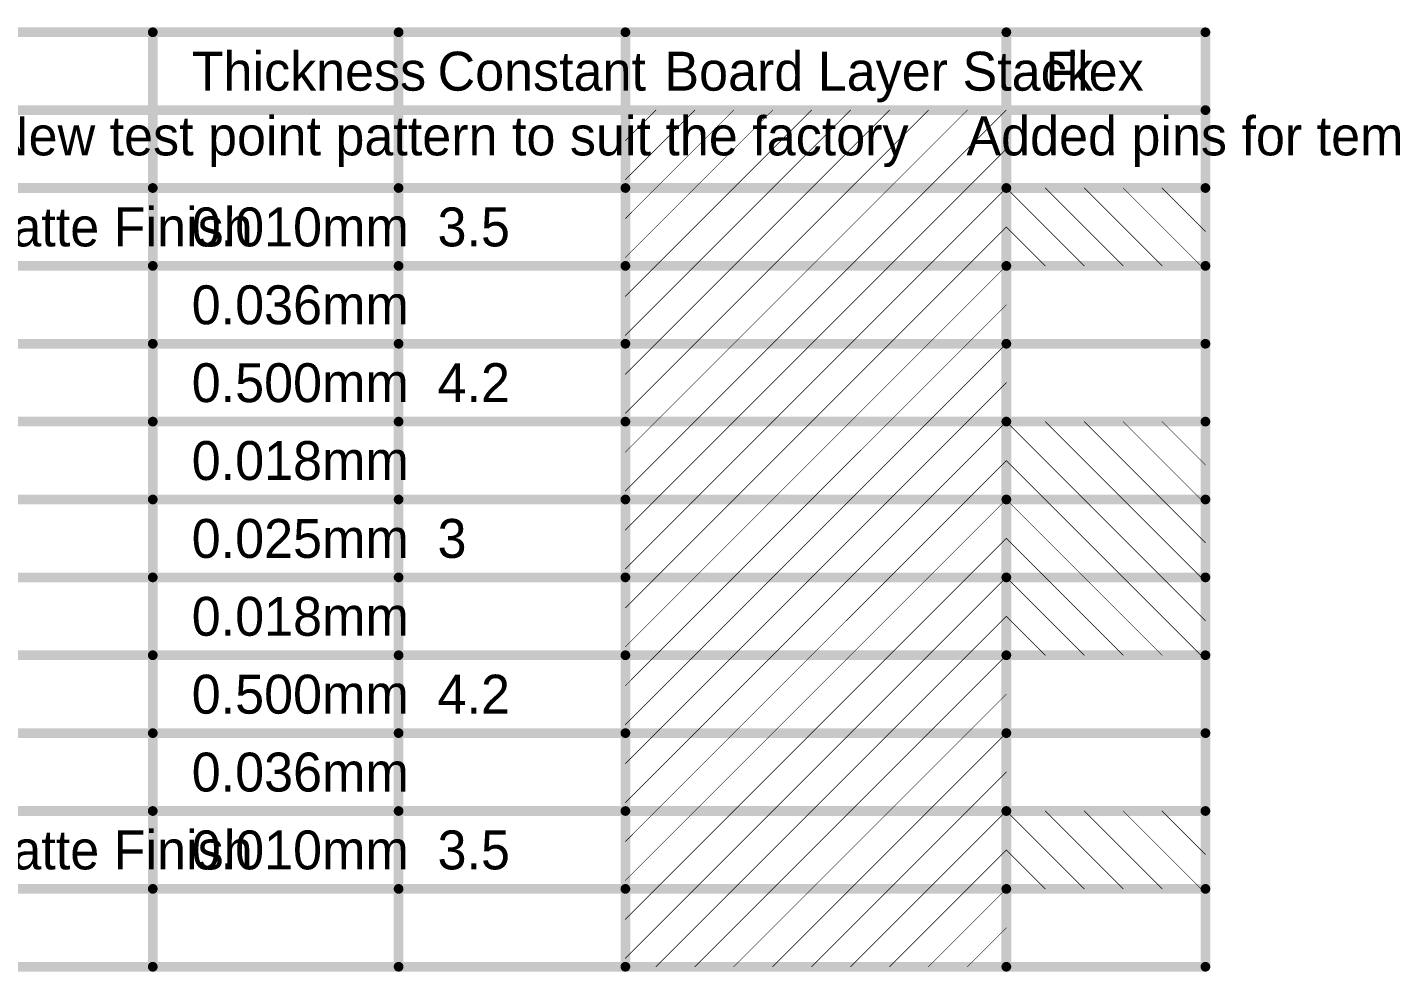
# Model space of a CAD drawing. Extents: x 17 to 262, y 47 to 156.
# Drawn here: x 85.8 to 139.4, y 119.2 to 156.1 of the extents above; entities that cross this region are included whole.
import ezdxf

# ---------------------------------------------------------------- set-up
doc = ezdxf.new("R2010")
doc.units = 0
doc.layers.add('MECHANICAL16', color=56, linetype='CONTINUOUS')

msp = doc.modelspace()

# ---------------------------------------------------------------- linework, layer by layer
at = {"layer": 'MECHANICAL16'}
for points, const_width in [([(55.069, 155.95), (131.912, 155.95)], 0.381), ([(90.716, 119.374), (90.716, 155.95)], 0.381), ([(100.336, 119.374), (100.336, 155.95)], 0.381), ([(109.212, 119.374), (109.212, 155.95)], 0.381), ([(124.12, 119.374), (124.12, 155.95)], 0.381), ([(131.912, 119.374), (131.912, 155.95)], 0.381), ([(55.069, 152.902), (131.912, 152.902)], 0.381), ([(109.212, 150.185), (111.928, 152.902)], 0.0254), ([(109.212, 151.709), (110.404, 152.902)], 0.0254), ([(110.404, 149.854), (113.452, 152.902)], 0.0254), ([(111.928, 149.854), (114.976, 152.902)], 0.0254), ([(113.452, 149.854), (116.5, 152.902)], 0.0254), ([(114.976, 149.854), (118.024, 152.902)], 0.0254), ([(116.5, 149.854), (119.548, 152.902)], 0.0254), ([(118.024, 149.854), (121.072, 152.902)], 0.0254), ([(119.548, 149.854), (122.596, 152.902)], 0.0254), ([(121.072, 149.854), (124.12, 152.902)], 0.0254), ([(122.596, 149.854), (124.12, 151.378)], 0.0254), ([(74.75, 149.854), (90.716, 149.854)], 0.381), ([(90.716, 149.854), (100.336, 149.854)], 0.381), ([(100.336, 149.854), (109.212, 149.854)], 0.381), ([(109.212, 149.854), (124.12, 149.854)], 0.381), ([(124.12, 149.854), (131.912, 149.854)], 0.381), ([(109.212, 147.137), (111.928, 149.854)], 0.0254), ([(109.212, 148.661), (110.404, 149.854)], 0.0254), ([(110.404, 146.806), (113.452, 149.854)], 0.0254), ([(111.928, 146.806), (114.976, 149.854)], 0.0254), ([(113.452, 146.806), (116.5, 149.854)], 0.0254), ([(114.976, 146.806), (118.024, 149.854)], 0.0254), ([(116.5, 146.806), (119.548, 149.854)], 0.0254), ([(118.024, 146.806), (121.072, 149.854)], 0.0254), ([(119.548, 146.806), (122.596, 149.854)], 0.0254), ([(121.072, 146.806), (124.12, 149.854)], 0.0254), ([(124.12, 149.854), (127.168, 146.806)], 0.0254), ([(125.644, 149.854), (128.692, 146.806)], 0.0254), ([(127.168, 149.854), (130.216, 146.806)], 0.0254), ([(128.692, 149.854), (131.74, 146.806)], 0.0254), ([(130.216, 149.854), (131.912, 148.159)], 0.0254), ([(131.74, 149.854), (131.912, 149.683)], 0.0254), ([(122.596, 146.806), (124.12, 148.33)], 0.0254), ([(124.12, 148.33), (125.644, 146.806)], 0.0254), ([(74.75, 146.806), (90.716, 146.806)], 0.381), ([(90.716, 146.806), (100.336, 146.806)], 0.381), ([(100.336, 146.806), (109.212, 146.806)], 0.381), ([(109.212, 146.806), (124.12, 146.806)], 0.381), ([(124.12, 146.806), (131.912, 146.806)], 0.381), ([(109.212, 144.089), (111.928, 146.806)], 0.0254), ([(109.212, 145.613), (110.404, 146.806)], 0.0254), ([(110.404, 143.758), (113.452, 146.806)], 0.0254), ([(111.928, 143.758), (114.976, 146.806)], 0.0254), ([(113.452, 143.758), (116.5, 146.806)], 0.0254), ([(114.976, 143.758), (118.024, 146.806)], 0.0254), ([(116.5, 143.758), (119.548, 146.806)], 0.0254), ([(118.024, 143.758), (121.072, 146.806)], 0.0254), ([(119.548, 143.758), (122.596, 146.806)], 0.0254), ([(121.072, 143.758), (124.12, 146.806)], 0.0254), ([(122.596, 143.758), (124.12, 145.282)], 0.0254), ([(74.75, 143.758), (90.716, 143.758)], 0.381), ([(90.716, 143.758), (100.336, 143.758)], 0.381), ([(100.336, 143.758), (109.212, 143.758)], 0.381), ([(109.212, 143.758), (124.12, 143.758)], 0.381), ([(109.212, 141.041), (111.928, 143.758)], 0.0254), ([(109.212, 142.565), (110.404, 143.758)], 0.0254), ([(110.404, 140.71), (113.452, 143.758)], 0.0254), ([(111.928, 140.71), (114.976, 143.758)], 0.0254), ([(113.452, 140.71), (116.5, 143.758)], 0.0254), ([(114.976, 140.71), (118.024, 143.758)], 0.0254), ([(116.5, 140.71), (119.548, 143.758)], 0.0254), ([(118.024, 140.71), (121.072, 143.758)], 0.0254), ([(119.548, 140.71), (122.596, 143.758)], 0.0254), ([(121.072, 140.71), (124.12, 143.758)], 0.0254), ([(124.12, 143.758), (131.912, 143.758)], 0.381), ([(122.596, 140.71), (124.12, 142.234)], 0.0254), ([(74.75, 140.71), (90.716, 140.71)], 0.381), ([(90.716, 140.71), (100.336, 140.71)], 0.381), ([(100.336, 140.71), (109.212, 140.71)], 0.381), ([(109.212, 140.71), (124.12, 140.71)], 0.381), ([(109.212, 137.993), (111.928, 140.71)], 0.0254), ([(109.212, 139.517), (110.404, 140.71)], 0.0254), ([(110.404, 137.662), (113.452, 140.71)], 0.0254), ([(111.928, 137.662), (114.976, 140.71)], 0.0254), ([(113.452, 137.662), (116.5, 140.71)], 0.0254), ([(114.976, 137.662), (118.024, 140.71)], 0.0254), ([(116.5, 137.662), (119.548, 140.71)], 0.0254), ([(118.024, 137.662), (121.072, 140.71)], 0.0254), ([(119.548, 137.662), (122.596, 140.71)], 0.0254), ([(121.072, 137.662), (124.12, 140.71)], 0.0254), ([(124.12, 140.71), (131.912, 140.71)], 0.381), ([(124.12, 140.71), (127.168, 137.662)], 0.0254), ([(125.644, 140.71), (128.692, 137.662)], 0.0254), ([(127.168, 140.71), (130.216, 137.662)], 0.0254), ([(128.692, 140.71), (131.74, 137.662)], 0.0254), ([(130.216, 140.71), (131.912, 139.015)], 0.0254), ([(131.74, 140.71), (131.912, 140.539)], 0.0254), ([(122.596, 137.662), (124.12, 139.186)], 0.0254), ([(124.12, 139.186), (125.644, 137.662)], 0.0254), ([(74.75, 137.662), (90.716, 137.662)], 0.381), ([(90.716, 137.662), (100.336, 137.662)], 0.381), ([(100.336, 137.662), (109.212, 137.662)], 0.381), ([(109.212, 137.662), (124.12, 137.662)], 0.381), ([(124.12, 137.662), (131.912, 137.662)], 0.381), ([(109.212, 134.945), (111.928, 137.662)], 0.0254), ([(109.212, 136.469), (110.404, 137.662)], 0.0254), ([(110.404, 134.614), (113.452, 137.662)], 0.0254), ([(111.928, 134.614), (114.976, 137.662)], 0.0254), ([(113.452, 134.614), (116.5, 137.662)], 0.0254), ([(114.976, 134.614), (118.024, 137.662)], 0.0254), ([(116.5, 134.614), (119.548, 137.662)], 0.0254), ([(118.024, 134.614), (121.072, 137.662)], 0.0254), ([(119.548, 134.614), (122.596, 137.662)], 0.0254), ([(121.072, 134.614), (124.12, 137.662)], 0.0254), ([(124.12, 137.662), (127.168, 134.614)], 0.0254), ([(125.644, 137.662), (128.692, 134.614)], 0.0254), ([(127.168, 137.662), (130.216, 134.614)], 0.0254), ([(128.692, 137.662), (131.74, 134.614)], 0.0254), ([(130.216, 137.662), (131.912, 135.967)], 0.0254), ([(131.74, 137.662), (131.912, 137.491)], 0.0254), ([(122.596, 134.614), (124.12, 136.138)], 0.0254), ([(124.12, 136.138), (125.644, 134.614)], 0.0254), ([(74.75, 134.614), (90.716, 134.614)], 0.381), ([(90.716, 134.614), (100.336, 134.614)], 0.381), ([(100.336, 134.614), (109.212, 134.614)], 0.381), ([(109.212, 134.614), (124.12, 134.614)], 0.381), ([(109.212, 131.897), (111.928, 134.614)], 0.0254), ([(109.212, 133.421), (110.404, 134.614)], 0.0254), ([(110.404, 131.566), (113.452, 134.614)], 0.0254), ([(111.928, 131.566), (114.976, 134.614)], 0.0254), ([(113.452, 131.566), (116.5, 134.614)], 0.0254), ([(114.976, 131.566), (118.024, 134.614)], 0.0254), ([(116.5, 131.566), (119.548, 134.614)], 0.0254), ([(118.024, 131.566), (121.072, 134.614)], 0.0254), ([(119.548, 131.566), (122.596, 134.614)], 0.0254), ([(121.072, 131.566), (124.12, 134.614)], 0.0254), ([(124.12, 134.614), (131.912, 134.614)], 0.381), ([(124.12, 134.614), (127.168, 131.566)], 0.0254), ([(125.644, 134.614), (128.692, 131.566)], 0.0254), ([(127.168, 134.614), (130.216, 131.566)], 0.0254), ([(128.692, 134.614), (131.74, 131.566)], 0.0254), ([(130.216, 134.614), (131.912, 132.919)], 0.0254), ([(131.74, 134.614), (131.912, 134.443)], 0.0254), ([(122.596, 131.566), (124.12, 133.09)], 0.0254), ([(124.12, 133.09), (125.644, 131.566)], 0.0254), ([(74.75, 131.566), (90.716, 131.566)], 0.381), ([(90.716, 131.566), (100.336, 131.566)], 0.381), ([(100.336, 131.566), (109.212, 131.566)], 0.381), ([(109.212, 131.566), (124.12, 131.566)], 0.381), ([(109.212, 128.849), (111.928, 131.566)], 0.0254), ([(109.212, 130.373), (110.404, 131.566)], 0.0254), ([(110.404, 128.518), (113.452, 131.566)], 0.0254), ([(111.928, 128.518), (114.976, 131.566)], 0.0254), ([(113.452, 128.518), (116.5, 131.566)], 0.0254), ([(114.976, 128.518), (118.024, 131.566)], 0.0254), ([(116.5, 128.518), (119.548, 131.566)], 0.0254), ([(118.024, 128.518), (121.072, 131.566)], 0.0254), ([(119.548, 128.518), (122.596, 131.566)], 0.0254), ([(121.072, 128.518), (124.12, 131.566)], 0.0254), ([(124.12, 131.566), (131.912, 131.566)], 0.381), ([(122.596, 128.518), (124.12, 130.042)], 0.0254), ([(74.75, 128.518), (90.716, 128.518)], 0.381), ([(90.716, 128.518), (100.336, 128.518)], 0.381), ([(100.336, 128.518), (109.212, 128.518)], 0.381), ([(109.212, 128.518), (124.12, 128.518)], 0.381), ([(124.12, 128.518), (131.912, 128.518)], 0.381), ([(109.212, 125.801), (111.928, 128.518)], 0.0254), ([(109.212, 127.325), (110.404, 128.518)], 0.0254), ([(110.404, 125.47), (113.452, 128.518)], 0.0254), ([(111.928, 125.47), (114.976, 128.518)], 0.0254), ([(113.452, 125.47), (116.5, 128.518)], 0.0254), ([(114.976, 125.47), (118.024, 128.518)], 0.0254), ([(116.5, 125.47), (119.548, 128.518)], 0.0254), ([(118.024, 125.47), (121.072, 128.518)], 0.0254), ([(119.548, 125.47), (122.596, 128.518)], 0.0254), ([(121.072, 125.47), (124.12, 128.518)], 0.0254), ([(122.596, 125.47), (124.12, 126.994)], 0.0254), ([(74.75, 125.47), (90.716, 125.47)], 0.381), ([(90.716, 125.47), (100.336, 125.47)], 0.381), ([(100.336, 125.47), (109.212, 125.47)], 0.381), ([(109.212, 125.47), (124.12, 125.47)], 0.381), ([(109.212, 122.753), (111.928, 125.47)], 0.0254), ([(109.212, 124.277), (110.404, 125.47)], 0.0254), ([(110.404, 122.422), (113.452, 125.47)], 0.0254), ([(111.928, 122.422), (114.976, 125.47)], 0.0254), ([(113.452, 122.422), (116.5, 125.47)], 0.0254), ([(114.976, 122.422), (118.024, 125.47)], 0.0254), ([(116.5, 122.422), (119.548, 125.47)], 0.0254), ([(118.024, 122.422), (121.072, 125.47)], 0.0254), ([(119.548, 122.422), (122.596, 125.47)], 0.0254), ([(121.072, 122.422), (124.12, 125.47)], 0.0254), ([(124.12, 125.47), (131.912, 125.47)], 0.381), ([(124.12, 125.47), (127.168, 122.422)], 0.0254), ([(125.644, 125.47), (128.692, 122.422)], 0.0254), ([(127.168, 125.47), (130.216, 122.422)], 0.0254), ([(128.692, 125.47), (131.74, 122.422)], 0.0254), ([(130.216, 125.47), (131.912, 123.775)], 0.0254), ([(131.74, 125.47), (131.912, 125.299)], 0.0254), ([(122.596, 122.422), (124.12, 123.946)], 0.0254), ([(124.12, 123.946), (125.644, 122.422)], 0.0254), ([(74.75, 122.422), (90.716, 122.422)], 0.381), ([(90.716, 122.422), (100.336, 122.422)], 0.381), ([(100.336, 122.422), (109.212, 122.422)], 0.381), ([(109.212, 122.422), (124.12, 122.422)], 0.381), ([(109.212, 119.705), (111.928, 122.422)], 0.0254), ([(109.212, 121.229), (110.404, 122.422)], 0.0254), ([(110.404, 119.374), (113.452, 122.422)], 0.0254), ([(111.928, 119.374), (114.976, 122.422)], 0.0254), ([(113.452, 119.374), (116.5, 122.422)], 0.0254), ([(114.976, 119.374), (118.024, 122.422)], 0.0254), ([(116.5, 119.374), (119.548, 122.422)], 0.0254), ([(118.024, 119.374), (121.072, 122.422)], 0.0254), ([(119.548, 119.374), (122.596, 122.422)], 0.0254), ([(121.072, 119.374), (124.12, 122.422)], 0.0254), ([(124.12, 122.422), (131.912, 122.422)], 0.381), ([(122.596, 119.374), (124.12, 120.898)], 0.0254), ([(74.75, 119.374), (90.716, 119.374)], 0.381), ([(90.716, 119.374), (100.336, 119.374)], 0.381), ([(100.336, 119.374), (109.212, 119.374)], 0.381), ([(109.212, 119.374), (124.12, 119.374)], 0.381), ([(124.12, 119.374), (131.912, 119.374)], 0.381)]:
    msp.add_lwpolyline(points, dxfattribs=dict(at, const_width=const_width))
for points, const_width in [([(90.62, 155.95, 1), (90.811, 155.95, 1)], 0.191), ([(100.241, 155.95, 1), (100.431, 155.95, 1)], 0.191), ([(109.117, 155.95, 1), (109.307, 155.95, 1)], 0.191), ([(124.025, 155.95, 1), (124.216, 155.95, 1)], 0.191), ([(131.817, 155.95, 1), (132.007, 155.95, 1)], 0.191), ([(131.817, 155.95, 1), (132.007, 155.95, 1)], 0.191), ([(110.398, 152.902, 1), (110.411, 152.902, 1)], 0.0127), ([(111.922, 152.902, 1), (111.935, 152.902, 1)], 0.0127), ([(113.446, 152.902, 1), (113.459, 152.902, 1)], 0.0127), ([(114.97, 152.902, 1), (114.983, 152.902, 1)], 0.0127), ([(116.494, 152.902, 1), (116.507, 152.902, 1)], 0.0127), ([(118.018, 152.902, 1), (118.031, 152.902, 1)], 0.0127), ([(119.542, 152.902, 1), (119.555, 152.902, 1)], 0.0127), ([(121.066, 152.902, 1), (121.079, 152.902, 1)], 0.0127), ([(122.59, 152.902, 1), (122.603, 152.902, 1)], 0.0127), ([(124.114, 152.902, 1), (124.127, 152.902, 1)], 0.0127), ([(131.817, 152.902, 1), (132.007, 152.902, 1)], 0.191), ([(109.206, 151.709, 1), (109.218, 151.709, 1)], 0.0127), ([(124.114, 151.378, 1), (124.127, 151.378, 1)], 0.0127), ([(90.62, 149.854, 1), (90.811, 149.854, 1)], 0.191), ([(90.62, 149.854, 1), (90.811, 149.854, 1)], 0.191), ([(100.241, 149.854, 1), (100.431, 149.854, 1)], 0.191), ([(100.241, 149.854, 1), (100.431, 149.854, 1)], 0.191), ([(109.117, 149.854, 1), (109.307, 149.854, 1)], 0.191), ([(109.117, 149.854, 1), (109.307, 149.854, 1)], 0.191), ([(109.206, 150.185, 1), (109.218, 150.185, 1)], 0.0127), ([(124.025, 149.854, 1), (124.216, 149.854, 1)], 0.191), ([(124.025, 149.854, 1), (124.216, 149.854, 1)], 0.191), ([(131.817, 149.854, 1), (132.007, 149.854, 1)], 0.191), ([(110.398, 149.854, 1), (110.411, 149.854, 1)], 0.0127), ([(110.398, 149.854, 1), (110.411, 149.854, 1)], 0.0127), ([(111.922, 149.854, 1), (111.935, 149.854, 1)], 0.0127), ([(111.922, 149.854, 1), (111.935, 149.854, 1)], 0.0127), ([(113.446, 149.854, 1), (113.459, 149.854, 1)], 0.0127), ([(113.446, 149.854, 1), (113.459, 149.854, 1)], 0.0127), ([(114.97, 149.854, 1), (114.983, 149.854, 1)], 0.0127), ([(114.97, 149.854, 1), (114.983, 149.854, 1)], 0.0127), ([(116.494, 149.854, 1), (116.507, 149.854, 1)], 0.0127), ([(116.494, 149.854, 1), (116.507, 149.854, 1)], 0.0127), ([(118.018, 149.854, 1), (118.031, 149.854, 1)], 0.0127), ([(118.018, 149.854, 1), (118.031, 149.854, 1)], 0.0127), ([(119.542, 149.854, 1), (119.555, 149.854, 1)], 0.0127), ([(119.542, 149.854, 1), (119.555, 149.854, 1)], 0.0127), ([(121.066, 149.854, 1), (121.079, 149.854, 1)], 0.0127), ([(121.066, 149.854, 1), (121.079, 149.854, 1)], 0.0127), ([(122.59, 149.854, 1), (122.603, 149.854, 1)], 0.0127), ([(122.59, 149.854, 1), (122.603, 149.854, 1)], 0.0127), ([(124.114, 149.854, 1), (124.127, 149.854, 1)], 0.0127), ([(124.114, 149.854, 1), (124.127, 149.854, 1)], 0.0127), ([(125.638, 149.854, 1), (125.651, 149.854, 1)], 0.0127), ([(127.162, 149.854, 1), (127.175, 149.854, 1)], 0.0127), ([(128.686, 149.854, 1), (128.699, 149.854, 1)], 0.0127), ([(130.21, 149.854, 1), (130.223, 149.854, 1)], 0.0127), ([(131.734, 149.854, 1), (131.747, 149.854, 1)], 0.0127), ([(131.906, 149.683, 1), (131.918, 149.683, 1)], 0.0127), ([(109.206, 148.661, 1), (109.218, 148.661, 1)], 0.0127), ([(124.114, 148.33, 1), (124.127, 148.33, 1)], 0.0127), ([(124.114, 148.33, 1), (124.127, 148.33, 1)], 0.0127), ([(131.906, 148.159, 1), (131.918, 148.159, 1)], 0.0127), ([(90.62, 146.806, 1), (90.811, 146.806, 1)], 0.191), ([(90.62, 146.806, 1), (90.811, 146.806, 1)], 0.191), ([(100.241, 146.806, 1), (100.431, 146.806, 1)], 0.191), ([(100.241, 146.806, 1), (100.431, 146.806, 1)], 0.191), ([(109.117, 146.806, 1), (109.307, 146.806, 1)], 0.191), ([(109.117, 146.806, 1), (109.307, 146.806, 1)], 0.191), ([(109.206, 147.137, 1), (109.218, 147.137, 1)], 0.0127), ([(124.025, 146.806, 1), (124.216, 146.806, 1)], 0.191), ([(124.025, 146.806, 1), (124.216, 146.806, 1)], 0.191), ([(131.817, 146.806, 1), (132.007, 146.806, 1)], 0.191), ([(110.398, 146.806, 1), (110.411, 146.806, 1)], 0.0127), ([(110.398, 146.806, 1), (110.411, 146.806, 1)], 0.0127), ([(111.922, 146.806, 1), (111.935, 146.806, 1)], 0.0127), ([(111.922, 146.806, 1), (111.935, 146.806, 1)], 0.0127), ([(113.446, 146.806, 1), (113.459, 146.806, 1)], 0.0127), ([(113.446, 146.806, 1), (113.459, 146.806, 1)], 0.0127), ([(114.97, 146.806, 1), (114.983, 146.806, 1)], 0.0127), ([(114.97, 146.806, 1), (114.983, 146.806, 1)], 0.0127), ([(116.494, 146.806, 1), (116.507, 146.806, 1)], 0.0127), ([(116.494, 146.806, 1), (116.507, 146.806, 1)], 0.0127), ([(118.018, 146.806, 1), (118.031, 146.806, 1)], 0.0127), ([(118.018, 146.806, 1), (118.031, 146.806, 1)], 0.0127), ([(119.542, 146.806, 1), (119.555, 146.806, 1)], 0.0127), ([(119.542, 146.806, 1), (119.555, 146.806, 1)], 0.0127), ([(121.066, 146.806, 1), (121.079, 146.806, 1)], 0.0127), ([(121.066, 146.806, 1), (121.079, 146.806, 1)], 0.0127), ([(122.59, 146.806, 1), (122.603, 146.806, 1)], 0.0127), ([(122.59, 146.806, 1), (122.603, 146.806, 1)], 0.0127), ([(124.114, 146.806, 1), (124.127, 146.806, 1)], 0.0127), ([(125.638, 146.806, 1), (125.651, 146.806, 1)], 0.0127), ([(127.162, 146.806, 1), (127.175, 146.806, 1)], 0.0127), ([(128.686, 146.806, 1), (128.699, 146.806, 1)], 0.0127), ([(130.21, 146.806, 1), (130.223, 146.806, 1)], 0.0127), ([(131.734, 146.806, 1), (131.747, 146.806, 1)], 0.0127), ([(109.206, 145.613, 1), (109.218, 145.613, 1)], 0.0127), ([(124.114, 145.282, 1), (124.127, 145.282, 1)], 0.0127), ([(90.62, 143.758, 1), (90.811, 143.758, 1)], 0.191), ([(90.62, 143.758, 1), (90.811, 143.758, 1)], 0.191), ([(100.241, 143.758, 1), (100.431, 143.758, 1)], 0.191), ([(100.241, 143.758, 1), (100.431, 143.758, 1)], 0.191), ([(109.117, 143.758, 1), (109.307, 143.758, 1)], 0.191), ([(109.117, 143.758, 1), (109.307, 143.758, 1)], 0.191), ([(109.206, 144.089, 1), (109.218, 144.089, 1)], 0.0127), ([(110.398, 143.758, 1), (110.411, 143.758, 1)], 0.0127), ([(110.398, 143.758, 1), (110.411, 143.758, 1)], 0.0127), ([(111.922, 143.758, 1), (111.935, 143.758, 1)], 0.0127), ([(111.922, 143.758, 1), (111.935, 143.758, 1)], 0.0127), ([(113.446, 143.758, 1), (113.459, 143.758, 1)], 0.0127), ([(113.446, 143.758, 1), (113.459, 143.758, 1)], 0.0127), ([(114.97, 143.758, 1), (114.983, 143.758, 1)], 0.0127), ([(114.97, 143.758, 1), (114.983, 143.758, 1)], 0.0127), ([(116.494, 143.758, 1), (116.507, 143.758, 1)], 0.0127), ([(116.494, 143.758, 1), (116.507, 143.758, 1)], 0.0127), ([(118.018, 143.758, 1), (118.031, 143.758, 1)], 0.0127), ([(118.018, 143.758, 1), (118.031, 143.758, 1)], 0.0127), ([(119.542, 143.758, 1), (119.555, 143.758, 1)], 0.0127), ([(119.542, 143.758, 1), (119.555, 143.758, 1)], 0.0127), ([(121.066, 143.758, 1), (121.079, 143.758, 1)], 0.0127), ([(121.066, 143.758, 1), (121.079, 143.758, 1)], 0.0127), ([(122.59, 143.758, 1), (122.603, 143.758, 1)], 0.0127), ([(122.59, 143.758, 1), (122.603, 143.758, 1)], 0.0127), ([(124.025, 143.758, 1), (124.216, 143.758, 1)], 0.191), ([(124.025, 143.758, 1), (124.216, 143.758, 1)], 0.191), ([(124.114, 143.758, 1), (124.127, 143.758, 1)], 0.0127), ([(131.817, 143.758, 1), (132.007, 143.758, 1)], 0.191), ([(109.206, 142.565, 1), (109.218, 142.565, 1)], 0.0127), ([(124.114, 142.234, 1), (124.127, 142.234, 1)], 0.0127), ([(109.206, 141.041, 1), (109.218, 141.041, 1)], 0.0127), ([(90.62, 140.71, 1), (90.811, 140.71, 1)], 0.191), ([(90.62, 140.71, 1), (90.811, 140.71, 1)], 0.191), ([(100.241, 140.71, 1), (100.431, 140.71, 1)], 0.191), ([(100.241, 140.71, 1), (100.431, 140.71, 1)], 0.191), ([(109.117, 140.71, 1), (109.307, 140.71, 1)], 0.191), ([(109.117, 140.71, 1), (109.307, 140.71, 1)], 0.191), ([(110.398, 140.71, 1), (110.411, 140.71, 1)], 0.0127), ([(110.398, 140.71, 1), (110.411, 140.71, 1)], 0.0127), ([(111.922, 140.71, 1), (111.935, 140.71, 1)], 0.0127), ([(111.922, 140.71, 1), (111.935, 140.71, 1)], 0.0127), ([(113.446, 140.71, 1), (113.459, 140.71, 1)], 0.0127), ([(113.446, 140.71, 1), (113.459, 140.71, 1)], 0.0127), ([(114.97, 140.71, 1), (114.983, 140.71, 1)], 0.0127), ([(114.97, 140.71, 1), (114.983, 140.71, 1)], 0.0127), ([(116.494, 140.71, 1), (116.507, 140.71, 1)], 0.0127), ([(116.494, 140.71, 1), (116.507, 140.71, 1)], 0.0127), ([(118.018, 140.71, 1), (118.031, 140.71, 1)], 0.0127), ([(118.018, 140.71, 1), (118.031, 140.71, 1)], 0.0127), ([(119.542, 140.71, 1), (119.555, 140.71, 1)], 0.0127), ([(119.542, 140.71, 1), (119.555, 140.71, 1)], 0.0127), ([(121.066, 140.71, 1), (121.079, 140.71, 1)], 0.0127), ([(121.066, 140.71, 1), (121.079, 140.71, 1)], 0.0127), ([(122.59, 140.71, 1), (122.603, 140.71, 1)], 0.0127), ([(122.59, 140.71, 1), (122.603, 140.71, 1)], 0.0127), ([(124.025, 140.71, 1), (124.216, 140.71, 1)], 0.191), ([(124.025, 140.71, 1), (124.216, 140.71, 1)], 0.191), ([(124.114, 140.71, 1), (124.127, 140.71, 1)], 0.0127), ([(124.114, 140.71, 1), (124.127, 140.71, 1)], 0.0127), ([(125.638, 140.71, 1), (125.651, 140.71, 1)], 0.0127), ([(127.162, 140.71, 1), (127.175, 140.71, 1)], 0.0127), ([(128.686, 140.71, 1), (128.699, 140.71, 1)], 0.0127), ([(130.21, 140.71, 1), (130.223, 140.71, 1)], 0.0127), ([(131.817, 140.71, 1), (132.007, 140.71, 1)], 0.191), ([(131.734, 140.71, 1), (131.747, 140.71, 1)], 0.0127), ([(131.906, 140.539, 1), (131.918, 140.539, 1)], 0.0127), ([(109.206, 139.517, 1), (109.218, 139.517, 1)], 0.0127), ([(124.114, 139.186, 1), (124.127, 139.186, 1)], 0.0127), ([(124.114, 139.186, 1), (124.127, 139.186, 1)], 0.0127), ([(131.906, 139.015, 1), (131.918, 139.015, 1)], 0.0127), ([(90.62, 137.662, 1), (90.811, 137.662, 1)], 0.191), ([(90.62, 137.662, 1), (90.811, 137.662, 1)], 0.191), ([(100.241, 137.662, 1), (100.431, 137.662, 1)], 0.191), ([(100.241, 137.662, 1), (100.431, 137.662, 1)], 0.191), ([(109.117, 137.662, 1), (109.307, 137.662, 1)], 0.191), ([(109.117, 137.662, 1), (109.307, 137.662, 1)], 0.191), ([(109.206, 137.993, 1), (109.218, 137.993, 1)], 0.0127), ([(124.025, 137.662, 1), (124.216, 137.662, 1)], 0.191), ([(124.025, 137.662, 1), (124.216, 137.662, 1)], 0.191), ([(131.817, 137.662, 1), (132.007, 137.662, 1)], 0.191), ([(110.398, 137.662, 1), (110.411, 137.662, 1)], 0.0127), ([(110.398, 137.662, 1), (110.411, 137.662, 1)], 0.0127), ([(111.922, 137.662, 1), (111.935, 137.662, 1)], 0.0127), ([(111.922, 137.662, 1), (111.935, 137.662, 1)], 0.0127), ([(113.446, 137.662, 1), (113.459, 137.662, 1)], 0.0127), ([(113.446, 137.662, 1), (113.459, 137.662, 1)], 0.0127), ([(114.97, 137.662, 1), (114.983, 137.662, 1)], 0.0127), ([(114.97, 137.662, 1), (114.983, 137.662, 1)], 0.0127), ([(116.494, 137.662, 1), (116.507, 137.662, 1)], 0.0127), ([(116.494, 137.662, 1), (116.507, 137.662, 1)], 0.0127), ([(118.018, 137.662, 1), (118.031, 137.662, 1)], 0.0127), ([(118.018, 137.662, 1), (118.031, 137.662, 1)], 0.0127), ([(119.542, 137.662, 1), (119.555, 137.662, 1)], 0.0127), ([(119.542, 137.662, 1), (119.555, 137.662, 1)], 0.0127), ([(121.066, 137.662, 1), (121.079, 137.662, 1)], 0.0127), ([(121.066, 137.662, 1), (121.079, 137.662, 1)], 0.0127), ([(122.59, 137.662, 1), (122.603, 137.662, 1)], 0.0127), ([(122.59, 137.662, 1), (122.603, 137.662, 1)], 0.0127), ([(124.114, 137.662, 1), (124.127, 137.662, 1)], 0.0127), ([(124.114, 137.662, 1), (124.127, 137.662, 1)], 0.0127), ([(125.638, 137.662, 1), (125.651, 137.662, 1)], 0.0127), ([(125.638, 137.662, 1), (125.651, 137.662, 1)], 0.0127), ([(127.162, 137.662, 1), (127.175, 137.662, 1)], 0.0127), ([(127.162, 137.662, 1), (127.175, 137.662, 1)], 0.0127), ([(128.686, 137.662, 1), (128.699, 137.662, 1)], 0.0127), ([(128.686, 137.662, 1), (128.699, 137.662, 1)], 0.0127), ([(130.21, 137.662, 1), (130.223, 137.662, 1)], 0.0127), ([(130.21, 137.662, 1), (130.223, 137.662, 1)], 0.0127), ([(131.734, 137.662, 1), (131.747, 137.662, 1)], 0.0127), ([(131.734, 137.662, 1), (131.747, 137.662, 1)], 0.0127), ([(131.906, 137.491, 1), (131.918, 137.491, 1)], 0.0127), ([(109.206, 136.469, 1), (109.218, 136.469, 1)], 0.0127), ([(124.114, 136.138, 1), (124.127, 136.138, 1)], 0.0127), ([(124.114, 136.138, 1), (124.127, 136.138, 1)], 0.0127), ([(131.906, 135.967, 1), (131.918, 135.967, 1)], 0.0127), ([(90.62, 134.614, 1), (90.811, 134.614, 1)], 0.191), ([(90.62, 134.614, 1), (90.811, 134.614, 1)], 0.191), ([(100.241, 134.614, 1), (100.431, 134.614, 1)], 0.191), ([(100.241, 134.614, 1), (100.431, 134.614, 1)], 0.191), ([(109.117, 134.614, 1), (109.307, 134.614, 1)], 0.191), ([(109.117, 134.614, 1), (109.307, 134.614, 1)], 0.191), ([(109.206, 134.945, 1), (109.218, 134.945, 1)], 0.0127), ([(110.398, 134.614, 1), (110.411, 134.614, 1)], 0.0127), ([(110.398, 134.614, 1), (110.411, 134.614, 1)], 0.0127), ([(111.922, 134.614, 1), (111.935, 134.614, 1)], 0.0127), ([(111.922, 134.614, 1), (111.935, 134.614, 1)], 0.0127), ([(113.446, 134.614, 1), (113.459, 134.614, 1)], 0.0127), ([(113.446, 134.614, 1), (113.459, 134.614, 1)], 0.0127), ([(114.97, 134.614, 1), (114.983, 134.614, 1)], 0.0127), ([(114.97, 134.614, 1), (114.983, 134.614, 1)], 0.0127), ([(116.494, 134.614, 1), (116.507, 134.614, 1)], 0.0127), ([(116.494, 134.614, 1), (116.507, 134.614, 1)], 0.0127), ([(118.018, 134.614, 1), (118.031, 134.614, 1)], 0.0127), ([(118.018, 134.614, 1), (118.031, 134.614, 1)], 0.0127), ([(119.542, 134.614, 1), (119.555, 134.614, 1)], 0.0127), ([(119.542, 134.614, 1), (119.555, 134.614, 1)], 0.0127), ([(121.066, 134.614, 1), (121.079, 134.614, 1)], 0.0127), ([(121.066, 134.614, 1), (121.079, 134.614, 1)], 0.0127), ([(122.59, 134.614, 1), (122.603, 134.614, 1)], 0.0127), ([(122.59, 134.614, 1), (122.603, 134.614, 1)], 0.0127), ([(124.025, 134.614, 1), (124.216, 134.614, 1)], 0.191), ([(124.025, 134.614, 1), (124.216, 134.614, 1)], 0.191), ([(124.114, 134.614, 1), (124.127, 134.614, 1)], 0.0127), ([(124.114, 134.614, 1), (124.127, 134.614, 1)], 0.0127), ([(125.638, 134.614, 1), (125.651, 134.614, 1)], 0.0127), ([(125.638, 134.614, 1), (125.651, 134.614, 1)], 0.0127), ([(127.162, 134.614, 1), (127.175, 134.614, 1)], 0.0127), ([(127.162, 134.614, 1), (127.175, 134.614, 1)], 0.0127), ([(128.686, 134.614, 1), (128.699, 134.614, 1)], 0.0127), ([(128.686, 134.614, 1), (128.699, 134.614, 1)], 0.0127), ([(130.21, 134.614, 1), (130.223, 134.614, 1)], 0.0127), ([(130.21, 134.614, 1), (130.223, 134.614, 1)], 0.0127), ([(131.817, 134.614, 1), (132.007, 134.614, 1)], 0.191), ([(131.734, 134.614, 1), (131.747, 134.614, 1)], 0.0127), ([(131.734, 134.614, 1), (131.747, 134.614, 1)], 0.0127), ([(131.906, 134.443, 1), (131.918, 134.443, 1)], 0.0127), ([(109.206, 133.421, 1), (109.218, 133.421, 1)], 0.0127), ([(124.114, 133.09, 1), (124.127, 133.09, 1)], 0.0127), ([(124.114, 133.09, 1), (124.127, 133.09, 1)], 0.0127), ([(131.906, 132.919, 1), (131.918, 132.919, 1)], 0.0127), ([(109.206, 131.897, 1), (109.218, 131.897, 1)], 0.0127), ([(90.62, 131.566, 1), (90.811, 131.566, 1)], 0.191), ([(90.62, 131.566, 1), (90.811, 131.566, 1)], 0.191), ([(100.241, 131.566, 1), (100.431, 131.566, 1)], 0.191), ([(100.241, 131.566, 1), (100.431, 131.566, 1)], 0.191), ([(109.117, 131.566, 1), (109.307, 131.566, 1)], 0.191), ([(109.117, 131.566, 1), (109.307, 131.566, 1)], 0.191), ([(110.398, 131.566, 1), (110.411, 131.566, 1)], 0.0127), ([(110.398, 131.566, 1), (110.411, 131.566, 1)], 0.0127), ([(111.922, 131.566, 1), (111.935, 131.566, 1)], 0.0127), ([(111.922, 131.566, 1), (111.935, 131.566, 1)], 0.0127), ([(113.446, 131.566, 1), (113.459, 131.566, 1)], 0.0127), ([(113.446, 131.566, 1), (113.459, 131.566, 1)], 0.0127), ([(114.97, 131.566, 1), (114.983, 131.566, 1)], 0.0127), ([(114.97, 131.566, 1), (114.983, 131.566, 1)], 0.0127), ([(116.494, 131.566, 1), (116.507, 131.566, 1)], 0.0127), ([(116.494, 131.566, 1), (116.507, 131.566, 1)], 0.0127), ([(118.018, 131.566, 1), (118.031, 131.566, 1)], 0.0127), ([(118.018, 131.566, 1), (118.031, 131.566, 1)], 0.0127), ([(119.542, 131.566, 1), (119.555, 131.566, 1)], 0.0127), ([(119.542, 131.566, 1), (119.555, 131.566, 1)], 0.0127), ([(121.066, 131.566, 1), (121.079, 131.566, 1)], 0.0127), ([(121.066, 131.566, 1), (121.079, 131.566, 1)], 0.0127), ([(122.59, 131.566, 1), (122.603, 131.566, 1)], 0.0127), ([(122.59, 131.566, 1), (122.603, 131.566, 1)], 0.0127), ([(124.025, 131.566, 1), (124.216, 131.566, 1)], 0.191), ([(124.025, 131.566, 1), (124.216, 131.566, 1)], 0.191), ([(124.114, 131.566, 1), (124.127, 131.566, 1)], 0.0127), ([(125.638, 131.566, 1), (125.651, 131.566, 1)], 0.0127), ([(127.162, 131.566, 1), (127.175, 131.566, 1)], 0.0127), ([(128.686, 131.566, 1), (128.699, 131.566, 1)], 0.0127), ([(130.21, 131.566, 1), (130.223, 131.566, 1)], 0.0127), ([(131.817, 131.566, 1), (132.007, 131.566, 1)], 0.191), ([(131.734, 131.566, 1), (131.747, 131.566, 1)], 0.0127), ([(109.206, 130.373, 1), (109.218, 130.373, 1)], 0.0127), ([(124.114, 130.042, 1), (124.127, 130.042, 1)], 0.0127), ([(90.62, 128.518, 1), (90.811, 128.518, 1)], 0.191), ([(90.62, 128.518, 1), (90.811, 128.518, 1)], 0.191), ([(100.241, 128.518, 1), (100.431, 128.518, 1)], 0.191), ([(100.241, 128.518, 1), (100.431, 128.518, 1)], 0.191), ([(109.117, 128.518, 1), (109.307, 128.518, 1)], 0.191), ([(109.117, 128.518, 1), (109.307, 128.518, 1)], 0.191), ([(109.206, 128.849, 1), (109.218, 128.849, 1)], 0.0127), ([(124.025, 128.518, 1), (124.216, 128.518, 1)], 0.191), ([(124.025, 128.518, 1), (124.216, 128.518, 1)], 0.191), ([(131.817, 128.518, 1), (132.007, 128.518, 1)], 0.191), ([(110.398, 128.518, 1), (110.411, 128.518, 1)], 0.0127), ([(110.398, 128.518, 1), (110.411, 128.518, 1)], 0.0127), ([(111.922, 128.518, 1), (111.935, 128.518, 1)], 0.0127), ([(111.922, 128.518, 1), (111.935, 128.518, 1)], 0.0127), ([(113.446, 128.518, 1), (113.459, 128.518, 1)], 0.0127), ([(113.446, 128.518, 1), (113.459, 128.518, 1)], 0.0127), ([(114.97, 128.518, 1), (114.983, 128.518, 1)], 0.0127), ([(114.97, 128.518, 1), (114.983, 128.518, 1)], 0.0127), ([(116.494, 128.518, 1), (116.507, 128.518, 1)], 0.0127), ([(116.494, 128.518, 1), (116.507, 128.518, 1)], 0.0127), ([(118.018, 128.518, 1), (118.031, 128.518, 1)], 0.0127), ([(118.018, 128.518, 1), (118.031, 128.518, 1)], 0.0127), ([(119.542, 128.518, 1), (119.555, 128.518, 1)], 0.0127), ([(119.542, 128.518, 1), (119.555, 128.518, 1)], 0.0127), ([(121.066, 128.518, 1), (121.079, 128.518, 1)], 0.0127), ([(121.066, 128.518, 1), (121.079, 128.518, 1)], 0.0127), ([(122.59, 128.518, 1), (122.603, 128.518, 1)], 0.0127), ([(122.59, 128.518, 1), (122.603, 128.518, 1)], 0.0127), ([(124.114, 128.518, 1), (124.127, 128.518, 1)], 0.0127), ([(109.206, 127.325, 1), (109.218, 127.325, 1)], 0.0127), ([(124.114, 126.994, 1), (124.127, 126.994, 1)], 0.0127), ([(90.62, 125.47, 1), (90.811, 125.47, 1)], 0.191), ([(90.62, 125.47, 1), (90.811, 125.47, 1)], 0.191), ([(100.241, 125.47, 1), (100.431, 125.47, 1)], 0.191), ([(100.241, 125.47, 1), (100.431, 125.47, 1)], 0.191), ([(109.117, 125.47, 1), (109.307, 125.47, 1)], 0.191), ([(109.117, 125.47, 1), (109.307, 125.47, 1)], 0.191), ([(109.206, 125.801, 1), (109.218, 125.801, 1)], 0.0127), ([(110.398, 125.47, 1), (110.411, 125.47, 1)], 0.0127), ([(110.398, 125.47, 1), (110.411, 125.47, 1)], 0.0127), ([(111.922, 125.47, 1), (111.935, 125.47, 1)], 0.0127), ([(111.922, 125.47, 1), (111.935, 125.47, 1)], 0.0127), ([(113.446, 125.47, 1), (113.459, 125.47, 1)], 0.0127), ([(113.446, 125.47, 1), (113.459, 125.47, 1)], 0.0127), ([(114.97, 125.47, 1), (114.983, 125.47, 1)], 0.0127), ([(114.97, 125.47, 1), (114.983, 125.47, 1)], 0.0127), ([(116.494, 125.47, 1), (116.507, 125.47, 1)], 0.0127), ([(116.494, 125.47, 1), (116.507, 125.47, 1)], 0.0127), ([(118.018, 125.47, 1), (118.031, 125.47, 1)], 0.0127), ([(118.018, 125.47, 1), (118.031, 125.47, 1)], 0.0127), ([(119.542, 125.47, 1), (119.555, 125.47, 1)], 0.0127), ([(119.542, 125.47, 1), (119.555, 125.47, 1)], 0.0127), ([(121.066, 125.47, 1), (121.079, 125.47, 1)], 0.0127), ([(121.066, 125.47, 1), (121.079, 125.47, 1)], 0.0127), ([(122.59, 125.47, 1), (122.603, 125.47, 1)], 0.0127), ([(122.59, 125.47, 1), (122.603, 125.47, 1)], 0.0127), ([(124.025, 125.47, 1), (124.216, 125.47, 1)], 0.191), ([(124.025, 125.47, 1), (124.216, 125.47, 1)], 0.191), ([(124.114, 125.47, 1), (124.127, 125.47, 1)], 0.0127), ([(124.114, 125.47, 1), (124.127, 125.47, 1)], 0.0127), ([(125.638, 125.47, 1), (125.651, 125.47, 1)], 0.0127), ([(127.162, 125.47, 1), (127.175, 125.47, 1)], 0.0127), ([(128.686, 125.47, 1), (128.699, 125.47, 1)], 0.0127), ([(130.21, 125.47, 1), (130.223, 125.47, 1)], 0.0127), ([(131.817, 125.47, 1), (132.007, 125.47, 1)], 0.191), ([(131.734, 125.47, 1), (131.747, 125.47, 1)], 0.0127), ([(131.906, 125.299, 1), (131.918, 125.299, 1)], 0.0127), ([(109.206, 124.277, 1), (109.218, 124.277, 1)], 0.0127), ([(124.114, 123.946, 1), (124.127, 123.946, 1)], 0.0127), ([(124.114, 123.946, 1), (124.127, 123.946, 1)], 0.0127), ([(131.906, 123.775, 1), (131.918, 123.775, 1)], 0.0127), ([(109.206, 122.753, 1), (109.218, 122.753, 1)], 0.0127), ([(90.62, 122.422, 1), (90.811, 122.422, 1)], 0.191), ([(90.62, 122.422, 1), (90.811, 122.422, 1)], 0.191), ([(100.241, 122.422, 1), (100.431, 122.422, 1)], 0.191), ([(100.241, 122.422, 1), (100.431, 122.422, 1)], 0.191), ([(109.117, 122.422, 1), (109.307, 122.422, 1)], 0.191), ([(109.117, 122.422, 1), (109.307, 122.422, 1)], 0.191), ([(110.398, 122.422, 1), (110.411, 122.422, 1)], 0.0127), ([(110.398, 122.422, 1), (110.411, 122.422, 1)], 0.0127), ([(111.922, 122.422, 1), (111.935, 122.422, 1)], 0.0127), ([(111.922, 122.422, 1), (111.935, 122.422, 1)], 0.0127), ([(113.446, 122.422, 1), (113.459, 122.422, 1)], 0.0127), ([(113.446, 122.422, 1), (113.459, 122.422, 1)], 0.0127), ([(114.97, 122.422, 1), (114.983, 122.422, 1)], 0.0127), ([(114.97, 122.422, 1), (114.983, 122.422, 1)], 0.0127), ([(116.494, 122.422, 1), (116.507, 122.422, 1)], 0.0127), ([(116.494, 122.422, 1), (116.507, 122.422, 1)], 0.0127), ([(118.018, 122.422, 1), (118.031, 122.422, 1)], 0.0127), ([(118.018, 122.422, 1), (118.031, 122.422, 1)], 0.0127), ([(119.542, 122.422, 1), (119.555, 122.422, 1)], 0.0127), ([(119.542, 122.422, 1), (119.555, 122.422, 1)], 0.0127), ([(121.066, 122.422, 1), (121.079, 122.422, 1)], 0.0127), ([(121.066, 122.422, 1), (121.079, 122.422, 1)], 0.0127), ([(122.59, 122.422, 1), (122.603, 122.422, 1)], 0.0127), ([(122.59, 122.422, 1), (122.603, 122.422, 1)], 0.0127), ([(124.025, 122.422, 1), (124.216, 122.422, 1)], 0.191), ([(124.025, 122.422, 1), (124.216, 122.422, 1)], 0.191), ([(124.114, 122.422, 1), (124.127, 122.422, 1)], 0.0127), ([(125.638, 122.422, 1), (125.651, 122.422, 1)], 0.0127), ([(127.162, 122.422, 1), (127.175, 122.422, 1)], 0.0127), ([(128.686, 122.422, 1), (128.699, 122.422, 1)], 0.0127), ([(130.21, 122.422, 1), (130.223, 122.422, 1)], 0.0127), ([(131.817, 122.422, 1), (132.007, 122.422, 1)], 0.191), ([(131.734, 122.422, 1), (131.747, 122.422, 1)], 0.0127), ([(109.206, 121.229, 1), (109.218, 121.229, 1)], 0.0127), ([(124.114, 120.898, 1), (124.127, 120.898, 1)], 0.0127), ([(90.62, 119.374, 1), (90.811, 119.374, 1)], 0.191), ([(90.62, 119.374, 1), (90.811, 119.374, 1)], 0.191), ([(90.62, 119.374, 1), (90.811, 119.374, 1)], 0.191), ([(100.241, 119.374, 1), (100.431, 119.374, 1)], 0.191), ([(100.241, 119.374, 1), (100.431, 119.374, 1)], 0.191), ([(100.241, 119.374, 1), (100.431, 119.374, 1)], 0.191), ([(109.117, 119.374, 1), (109.307, 119.374, 1)], 0.191), ([(109.117, 119.374, 1), (109.307, 119.374, 1)], 0.191), ([(109.117, 119.374, 1), (109.307, 119.374, 1)], 0.191), ([(109.206, 119.705, 1), (109.218, 119.705, 1)], 0.0127), ([(124.025, 119.374, 1), (124.216, 119.374, 1)], 0.191), ([(124.025, 119.374, 1), (124.216, 119.374, 1)], 0.191), ([(124.025, 119.374, 1), (124.216, 119.374, 1)], 0.191), ([(131.817, 119.374, 1), (132.007, 119.374, 1)], 0.191), ([(131.817, 119.374, 1), (132.007, 119.374, 1)], 0.191), ([(110.398, 119.374, 1), (110.411, 119.374, 1)], 0.0127), ([(111.922, 119.374, 1), (111.935, 119.374, 1)], 0.0127), ([(113.446, 119.374, 1), (113.459, 119.374, 1)], 0.0127), ([(114.97, 119.374, 1), (114.983, 119.374, 1)], 0.0127), ([(116.494, 119.374, 1), (116.507, 119.374, 1)], 0.0127), ([(118.018, 119.374, 1), (118.031, 119.374, 1)], 0.0127), ([(119.542, 119.374, 1), (119.555, 119.374, 1)], 0.0127), ([(121.066, 119.374, 1), (121.079, 119.374, 1)], 0.0127), ([(122.59, 119.374, 1), (122.603, 119.374, 1)], 0.0127)]:
    msp.add_lwpolyline(points, format="xyb", close=True, dxfattribs=dict(at, const_width=const_width))

# ---------------------------------------------------------------- texts
for s, p in [('Thickness', (92.24, 153.664)), ('Constant', (101.86, 153.664)), ('Board Layer Stack', (110.736, 153.664)), ('Flex', (125.644, 153.664)), ('Change from Rev B to Rev C^M^J^M^Jadded floating section for DF40 connector^M^JNew test point pattern to suit the factory^M^J^M^JAdded pins for temperature control^M^J^M^JChange from Rev C to Rev D^M^J^M^JChange thickness of PCB to suit mechanical needs.^M^JIncorporated routing instructions', (16.758, 151.13)), ('BLACK Matte Finish', (76.274, 147.568)), ('0.010mm', (92.24, 147.568)), ('3.5', (101.86, 147.568)), ('0.036mm', (92.24, 144.52)), ('0.500mm', (92.24, 141.472)), ('4.2', (101.86, 141.472)), ('0.018mm', (92.24, 138.424)), ('0.025mm', (92.24, 135.376)), ('3', (101.86, 135.376)), ('0.018mm', (92.24, 132.328)), ('0.500mm', (92.24, 129.28)), ('4.2', (101.86, 129.28)), ('0.036mm', (92.24, 126.232)), ('BLACK Matte Finish', (76.274, 123.184)), ('0.010mm', (92.24, 123.184)), ('3.5', (101.86, 123.184))]:
    msp.add_text(s, height=1.524, dxfattribs=at).set_placement(p)

doc.saveas('drawing.dxf')
